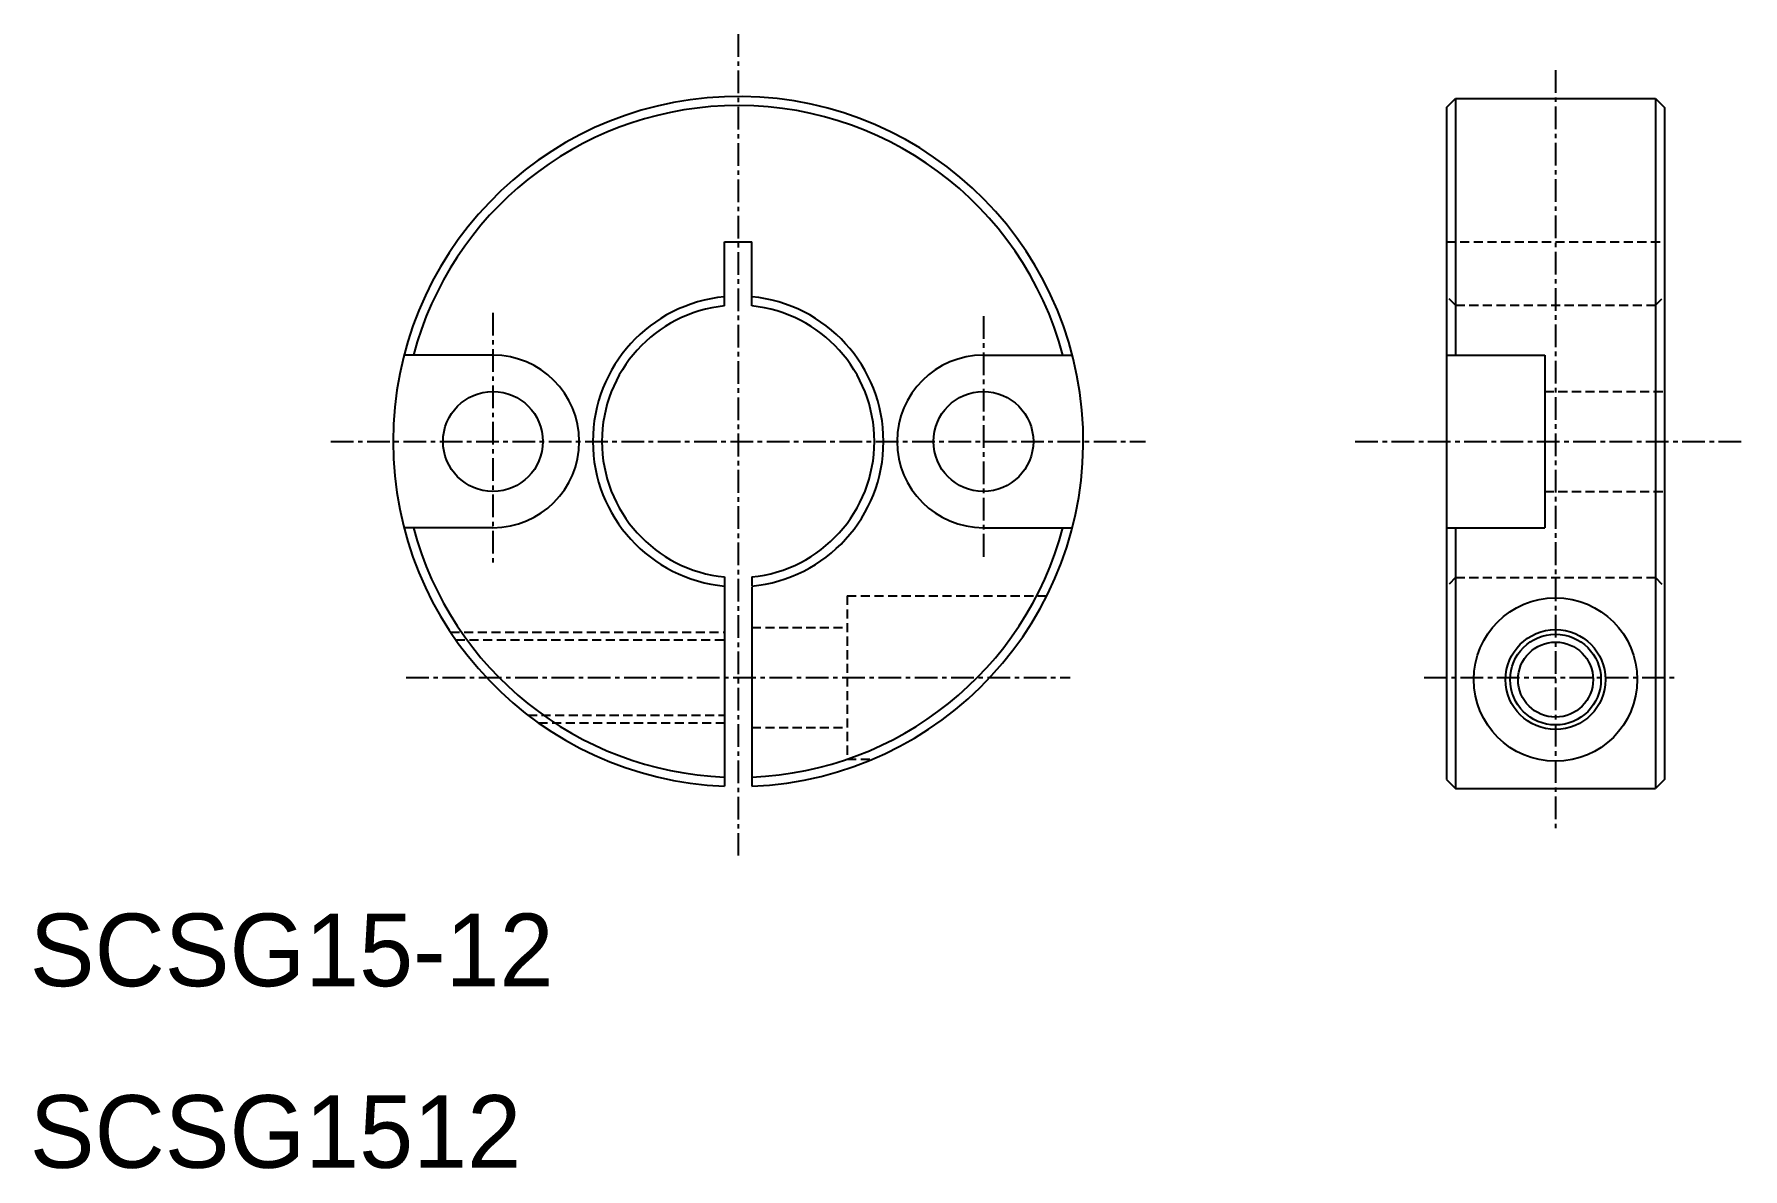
# Model space of a CAD drawing. Extents: x 10.2 to 104.3, y 9.9 to 72.4.
import ezdxf

# ---------------------------------------------------------------- set-up
doc = ezdxf.new("R2010")
doc.units = 0
doc.linetypes.add('CENTER', pattern=[2, 1.25, -0.25, 0.25, -0.25])
doc.linetypes.add('DASHED', pattern=[0.75, 0.5, -0.25])
doc.layers.get('0').update_dxf_attribs({"linetype": 'CONTINUOUS'})
doc.layers.add('CENTER', color=1, linetype='CENTER')

msp = doc.modelspace()

# ---------------------------------------------------------------- linework, layer by layer
at = {"color": 7, "linetype": 'CONTINUOUS'}
for p, q in [((88, 68.386), (88.5, 68.886)), ((88.5, 68.886), (99.5, 68.886)), ((88.5, 68.886), (88.5, 54.75)), ((99.5, 68.886), (99.5, 30.886)), ((99.5, 68.886), (100, 68.386)), ((88, 68.386), (88, 57.962)), ((100, 68.386), (100, 57.962)), ((48.25, 61), (49.75, 61)), ((48.25, 61), (49.75, 61)), ((48.25, 57.462), (48.25, 61)), ((49.75, 57.462), (49.75, 61)), ((88, 57.962), (88, 42.038)), ((100, 57.962), (100, 42.038)), ((35.5, 54.75), (30.603, 54.75)), ((62.5, 54.75), (67.397, 54.75)), ((88, 54.75), (93.4, 54.75)), ((93.4, 54.75), (93.4, 45.25)), ((30.603, 45.25), (30.603, 45.25)), ((30.603, 45.25), (30.603, 45.25)), ((35.5, 45.25), (30.603, 45.25)), ((62.5, 45.25), (67.397, 45.25)), ((67.397, 45.25), (67.397, 45.25)), ((67.397, 45.25), (67.397, 45.25)), ((88, 45.25), (93.4, 45.25)), ((88.5, 45.25), (88.5, 30.886)), ((48.25, 42.538), (48.25, 31.015)), ((49.75, 42.538), (49.75, 42.044)), ((49.75, 42.002), (49.75, 31.015)), ((88, 42.038), (88, 31.386)), ((100, 42.038), (100, 31.386)), ((88, 31.386), (88.5, 30.886)), ((100, 31.386), (99.5, 30.886)), ((88.5, 30.886), (99.5, 30.886))]:
    msp.add_line(p, q, dxfattribs=at)
at = {"color": 3, "linetype": 'DASHED'}
for p, q in [((88, 61), (100, 61)), ((88.5, 57.5), (88, 58)), ((88.5, 57.5), (99.5, 57.5)), ((99.5, 57.5), (100, 58)), ((93.4, 52.75), (100, 52.75)), ((93.4, 47.25), (100, 47.25)), ((93.4, 47.25), (100, 47.25)), ((88.5, 42.5), (88, 42)), ((88.5, 42.5), (99.5, 42.5)), ((99.5, 42.5), (100, 42)), ((55, 41.5), (55, 32.5)), ((55, 41.5), (65.993, 41.5)), ((49.75, 39.75), (55, 39.75)), ((33.165, 39.5), (48.25, 39.5)), ((33.461, 39.067), (48.25, 39.067)), ((37.425, 34.933), (48.25, 34.933)), ((38.011, 34.5), (48.25, 34.5)), ((49.75, 34.25), (55, 34.25)), ((55, 32.5), (56.399, 32.5))]:
    msp.add_line(p, q, dxfattribs=at)
at = {"color": 7, "linetype": 'CONTINUOUS'}
for centre, radius in [((35.5, 50), 2.75), ((62.5, 50), 2.75), ((94, 36.886), 4.5), ((94, 36.886), 2.75), ((94, 36.886), 2.067)]:
    msp.add_circle(centre, radius, dxfattribs=at)
at = {"color": 3, "linetype": 'CONTINUOUS'}
msp.add_circle((94, 36.886), 2.5, dxfattribs=at)
at = {"color": 7, "linetype": 'CONTINUOUS'}
for centre, radius, start, end in [((49, 50), 19, 92.26226, 267.73774), ((49, 50), 19, 272.26226, 92.26226), ((49, 50), 18.5, 92.32344, 165.12229), ((49, 50), 18.5, 14.87771, 92.32344), ((49, 50), 8, 95.37938, 264.62062), ((49, 50), 7.5, 95.73917, 264.26083), ((49, 50), 8, 275.35741, 84.62062), ((49, 50), 7.5, 275.73917, 84.26083), ((35.5, 50), 4.75, 270, 90), ((62.5, 50), 4.75, 90, 270), ((49, 50), 18.5, 194.87771, 267.67656), ((49, 50), 18.5, 272.32344, 345.12229)]:
    msp.add_arc(centre, radius, start, end, dxfattribs=at)
at = {"layer": 'CENTER', "color": 1, "linetype": 'CENTER'}
for p, q in [((49, 72.429), (49, 27.192)), ((94, 70.446), (94, 28.713)), ((35.5, 57.081), (35.5, 43.278)), ((62.5, 56.904), (62.5, 43.426)), ((26.571, 50), (71.429, 50)), ((82.974, 50), (104.309, 50)), ((30.722, 37), (67.278, 37)), ((86.773, 37), (100.695, 37))]:
    msp.add_line(p, q, dxfattribs=at)

# ---------------------------------------------------------------- texts
at = {"color": 7, "linetype": 'CONTINUOUS'}
for s, p in [('SCSG15-12', (10, 20)), ('SCSG1512', (10, 10))]:
    msp.add_text(s, height=4, dxfattribs=at).set_placement(p)

doc.saveas('drawing.dxf')
